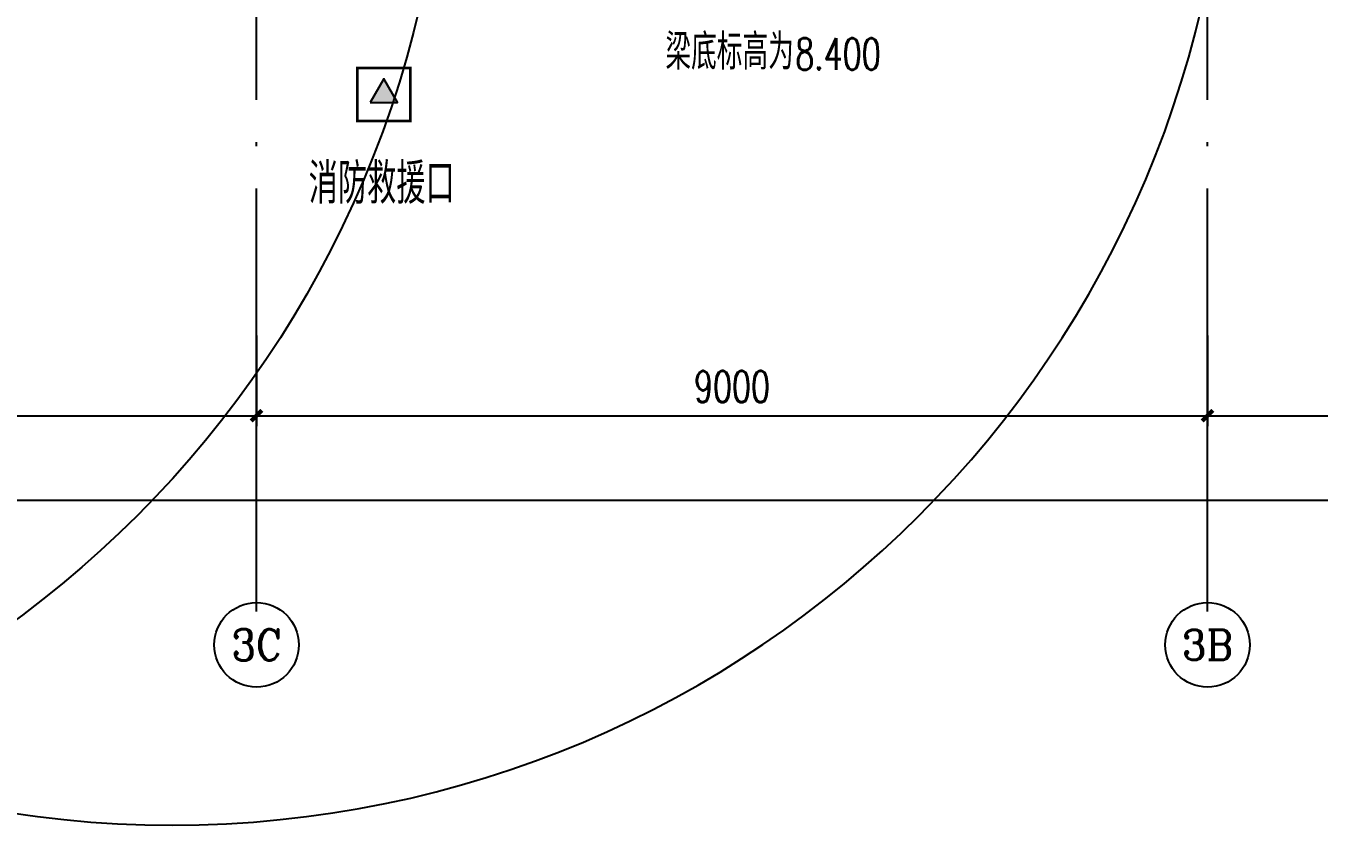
# Model space of a CAD drawing. Extents: x -1313754 to 847533, y 489853 to 941203.
# Drawn here: x -149037 to -136798, y 538719 to 546279 of the extents above; entities that cross this region are included whole.
import ezdxf
from ezdxf.enums import TextEntityAlignment as Align

# ---------------------------------------------------------------- set-up
doc = ezdxf.new("R2010")
doc.units = 0
doc.header["$LTSCALE"] = 1000
doc.header["$MEASUREMENT"] = 0
doc.linetypes.add('DOTE', pattern=[2.42, 2, -0.2, 0.02, -0.2])
doc.layers.get('Defpoints').update_dxf_attribs({"color": 210})
for name, color, linetype in [('A-AXIS-D', 1, 'Continuous'), ('A-AXIS-DOTE', 14, 'DOTE'), ('A-AXIS-DP', 126, 'Continuous'), ('A-LIN-V', 9, 'Continuous'), ('A-TEXT', 61, 'Continuous'), ('AS-WALL', 40, 'Continuous'), ('PUB_TEXT', 7, 'Continuous'), ('RP-N2-01$0$$0$A-WIND-J', 1, 'Continuous'), ('RP-N2-01$0$A-WIND-J', 3, 'Continuous'), ('SB_ZF消火栓', 10, 'Continuous'), ('SB_ZF消火栓M', 10, 'Continuous')]:
    doc.layers.add(name, color=color, linetype=linetype)
doc.styles.add('_TCH_AXIS', font='COMPLEX', dxfattribs={"bigfont": 'GBCBIG'})
doc.styles.add('_TCH_DIM', font='SIMPLEX', dxfattribs={"bigfont": 'GBCBIG'})
doc.styles.add('_TCH_DIM_T3', font='SIMPLEX', dxfattribs={"width": 0.705882, "bigfont": 'GBCBIG'})
doc.dimstyles.new('_TCH_ARCH&&100', dxfattribs={"dimtxt": 297.5, "dimasz": 100, "dimexe": 100, "dimexo": 100, "dimgap": 126.25, "dimtad": 1, "dimdec": 0, "dimzin": 0, "dimdsep": 46, "dimtxsty": '_TCH_DIM_T3', "dimblk": 'ARCHTICK', "dimcen": 0.09, "dimclrt": 7, "dimazin": 2, "dimtfac": 1, "dimtdec": 0, "dimtix": 1, "dimtmove": 2, "dimatfit": 3, "dimfxl": 0, "dimtolj": 1, "dimtzin": 0, "dimarcsym": 0})

# ---------------------------------------------------------------- blocks, each defined once
blk = doc.blocks.new('_ArchTick')
at = {"color": 0, "linetype": 'ByBlock', "const_width": 0.4}
blk.add_lwpolyline([(-0.5, -0.5), (0.5, 0.5)], dxfattribs=at)
blk = doc.blocks.new('*D1280')
at = {"layer": 'A-AXIS-D', "color": 0, "lineweight": -2}
for p, q in [((64882, -261470), (64882, -262328)), ((73882, -261470), (73882, -262328)), ((64882, -262228), (73882, -262228))]:
    blk.add_line(p, q, dxfattribs=at)
at = {"layer": 'Defpoints', "color": 0}
for p in [(64882, -261370), (73882, -261370), (73882, -262228)]:
    blk.add_point(p, dxfattribs=at)
at = {"layer": 'A-AXIS-D', "color": 0, "lineweight": -2, "xscale": 100, "yscale": 100, "zscale": 100, "rotation": 180}
blk.add_blockref('_ArchTick', (64882, -262228), dxfattribs=at)
at = {"layer": 'A-AXIS-D', "color": 0, "lineweight": -2, "xscale": 100, "yscale": 100, "zscale": 100}
blk.add_blockref('_ArchTick', (73882, -262228), dxfattribs=at)
at = {"layer": 'A-AXIS-D', "color": 7, "insert": (69382, -261953), "char_height": 297.5, "attachment_point": 5, "style": '_TCH_DIM_T3'}
blk.add_mtext('\\A1;9000', dxfattribs=at)
blk = doc.blocks.new('*D1281')
at = {"layer": 'A-AXIS-D', "color": 0, "lineweight": -2}
for p, q in [((73882, -261470), (73882, -262328)), ((82882, -261470), (82882, -262328)), ((73882, -262228), (82882, -262228))]:
    blk.add_line(p, q, dxfattribs=at)
at = {"layer": 'Defpoints', "color": 0}
for p in [(73882, -261370), (82882, -261370), (82882, -262228)]:
    blk.add_point(p, dxfattribs=at)
at = {"layer": 'A-AXIS-D', "color": 0, "lineweight": -2, "xscale": 100, "yscale": 100, "zscale": 100, "rotation": 180}
blk.add_blockref('_ArchTick', (73882, -262228), dxfattribs=at)
at = {"layer": 'A-AXIS-D', "color": 0, "lineweight": -2, "xscale": 100, "yscale": 100, "zscale": 100}
blk.add_blockref('_ArchTick', (82882, -262228), dxfattribs=at)
at = {"layer": 'A-AXIS-D', "color": 7, "insert": (78382, -261953), "char_height": 297.5, "attachment_point": 5, "style": '_TCH_DIM_T3'}
blk.add_mtext('\\A1;9000', dxfattribs=at)
blk = doc.blocks.new('*D1282')
at = {"layer": 'A-AXIS-D', "color": 0, "lineweight": -2}
for p, q in [((82882, -261470), (82882, -262328)), ((91882, -261470), (91882, -262328)), ((82882, -262228), (91882, -262228))]:
    blk.add_line(p, q, dxfattribs=at)
at = {"layer": 'Defpoints', "color": 0}
for p in [(82882, -261370), (91882, -261370), (91882, -262228)]:
    blk.add_point(p, dxfattribs=at)
at = {"layer": 'A-AXIS-D', "color": 0, "lineweight": -2, "xscale": 100, "yscale": 100, "zscale": 100, "rotation": 180}
blk.add_blockref('_ArchTick', (82882, -262228), dxfattribs=at)
at = {"layer": 'A-AXIS-D', "color": 0, "lineweight": -2, "xscale": 100, "yscale": 100, "zscale": 100}
blk.add_blockref('_ArchTick', (91882, -262228), dxfattribs=at)
at = {"layer": 'A-AXIS-D', "color": 7, "insert": (87382, -261953), "char_height": 297.5, "attachment_point": 5, "style": '_TCH_DIM_T3'}
blk.add_mtext('\\A1;9000', dxfattribs=at)
blk = doc.blocks.new('*D1408')
at = {"layer": 'A-AXIS-D', "color": 0, "lineweight": -2}
for p, q in [((-93018, -261570), (-93018, -263128)), ((92682, -261570), (92682, -263128)), ((-93018, -263028), (92682, -263028))]:
    blk.add_line(p, q, dxfattribs=at)
at = {"layer": 'Defpoints', "color": 0}
for p in [(-93018, -261470), (92682, -261470), (92682, -263028)]:
    blk.add_point(p, dxfattribs=at)
at = {"layer": 'A-AXIS-D', "color": 0, "lineweight": -2, "xscale": 100, "yscale": 100, "zscale": 100, "rotation": 180}
blk.add_blockref('_ArchTick', (-93018, -263028), dxfattribs=at)
at = {"layer": 'A-AXIS-D', "color": 0, "lineweight": -2, "xscale": 100, "yscale": 100, "zscale": 100}
blk.add_blockref('_ArchTick', (92682, -263028), dxfattribs=at)
at = {"layer": 'A-AXIS-D', "color": 7, "insert": (-168, -262753), "char_height": 297.5, "attachment_point": 5, "style": '_TCH_DIM_T3'}
blk.add_mtext('\\A1;185700', dxfattribs=at)
blk = doc.blocks.new('3243243')
at = {"layer": 'PUB_TEXT', "style": '_TCH_DIM'}
blk.add_text('梁底标高为', height=337.59, dxfattribs=at).set_placement((-142985, 545865))
at = {"layer": 'PUB_TEXT', "style": '_TCH_DIM', "width": 0.705882}
blk.add_text('8.400', height=297.5, dxfattribs=at).set_placement((-141756.3, 545865))
blk = doc.blocks.new('RP-N2-01$0$$0$xfjy')
at = {"layer": 'RP-N2-01$0$$0$A-WIND-J'}
h = blk.add_hatch(color=256, dxfattribs=at)
h.dxf.hatch_style = 1
h.paths.add_polyline_path([(1141876, -26214), (1142135, -26214), (1142005, -25989)])
at = {"layer": 'RP-N2-01$0$$0$A-WIND-J', "const_width": 25}
blk.add_lwpolyline([(1141755, -25889), (1141755, -26389), (1142255, -26389), (1142255, -25889)], close=True, dxfattribs=at)
at = {"layer": 'RP-N2-01$0$$0$A-WIND-J'}
for points in [[(1141755, -26389), (1142255, -26389), (1142255, -25889), (1141755, -25889)], [(1141876, -26214), (1142135, -26214), (1142005, -25989)]]:
    blk.add_lwpolyline(points, close=True, dxfattribs=at)
blk = doc.blocks.new('RP-N2-01$0$xfjy')
at = {"layer": 'RP-N2-01$0$$0$A-WIND-J'}
blk.add_blockref('RP-N2-01$0$$0$xfjy', (0, 0), dxfattribs=at)
blk = doc.blocks.new('1232')
at = {"layer": 'RP-N2-01$0$A-WIND-J'}
blk.add_blockref('RP-N2-01$0$xfjy', (-1287655, 571769, 0), dxfattribs=at)
at = {"layer": 'A-TEXT', "style": '_TCH_DIM'}
blk.add_text('消防救援口', height=384.1, dxfattribs=at).set_placement((-146361, 544597, 0))
blk = doc.blocks.new('A$C5D961328')
at = {"layer": 'A-LIN-V', "ltscale": 500}
blk.add_circle((350, 40), 10001, dxfattribs=at)
blk = doc.blocks.new('we42342343234')
at = {"layer": 'SB_ZF消火栓M'}
blk.add_blockref('A$C5D961328', (-155404, 548680), dxfattribs=at)
at = {"layer": 'SB_ZF消火栓M', "xscale": -1}
blk.add_blockref('A$C5D961328', (-147304, 548680), dxfattribs=at)
blk = doc.blocks.new('234243242332')
at = {"layer": 'SB_ZF消火栓'}
blk.add_blockref('we42342343234', (0, 0), dxfattribs=at)
blk = doc.blocks.new('dote')
at = {"layer": 'A-AXIS-D'}
for centre in [(73882.2, -264396), (82882.2, -264396)]:
    blk.add_circle(centre, 400, dxfattribs=at)
at = {"layer": 'A-AXIS-DOTE', "ltscale": 2}
for p, q in [((73882.2, -264080), (73882.2, -167560.7)), ((82882.2, -264080), (82882.2, -167560.7))]:
    blk.add_line(p, q, dxfattribs=at)
at = {"layer": 'PUB_TEXT', "style": '_TCH_AXIS'}
for s, height, p, p2 in [('3C', 294.28, (73644, -264543.2), (74120.4, -264543.2)), ('3B', 282.17, (82640.3, -264537.1), (83124.1, -264537.1))]:
    blk.add_text(s, height=height, dxfattribs=at).set_placement(p, p2, align=Align.FIT)
at = {"layer": 'A-AXIS-D'}
for base, p1, p2, picture, middle in [((73882.2, -262227.8), (64882.2, -261369.8), (73882.2, -261369.8), '*D1280', (69382.2, -261952.8)), ((82882.2, -262227.8), (73882.2, -261369.8), (82882.2, -261369.8), '*D1281', (78382.2, -261952.8)), ((91882.2, -262227.8), (82882.2, -261369.8), (91882.2, -261369.8), '*D1282', (87382.2, -261952.8)), ((92682.2, -263027.8), (-93017.8, -261469.8), (92682.2, -261469.8), '*D1408', (-167.8, -262752.8))]:
    dim = blk.add_linear_dim(base=base, p1=p1, p2=p2, angle=0, dimstyle='_TCH_ARCH&&100', override={"dimgap": 0}, dxfattribs=at)
    dim.commit()
    dim.dimension.update_dxf_attribs({"geometry": picture, "text_midpoint": middle, "dimtype": 161})

msp = doc.modelspace()

# ---------------------------------------------------------------- block references
msp.add_blockref('1232', (0, 0))
at = {"layer": 'A-AXIS-DP'}
msp.add_blockref('3243243', (0, 0), dxfattribs=at)
at = {"layer": 'AS-WALL'}
msp.add_blockref('dote', (-220736.4, 804820), dxfattribs=at)
at = {"layer": 'SB_ZF消火栓', "linetype": 'Continuous'}
msp.add_blockref('234243242332', (0, 0), dxfattribs=at)

doc.saveas('drawing.dxf')
